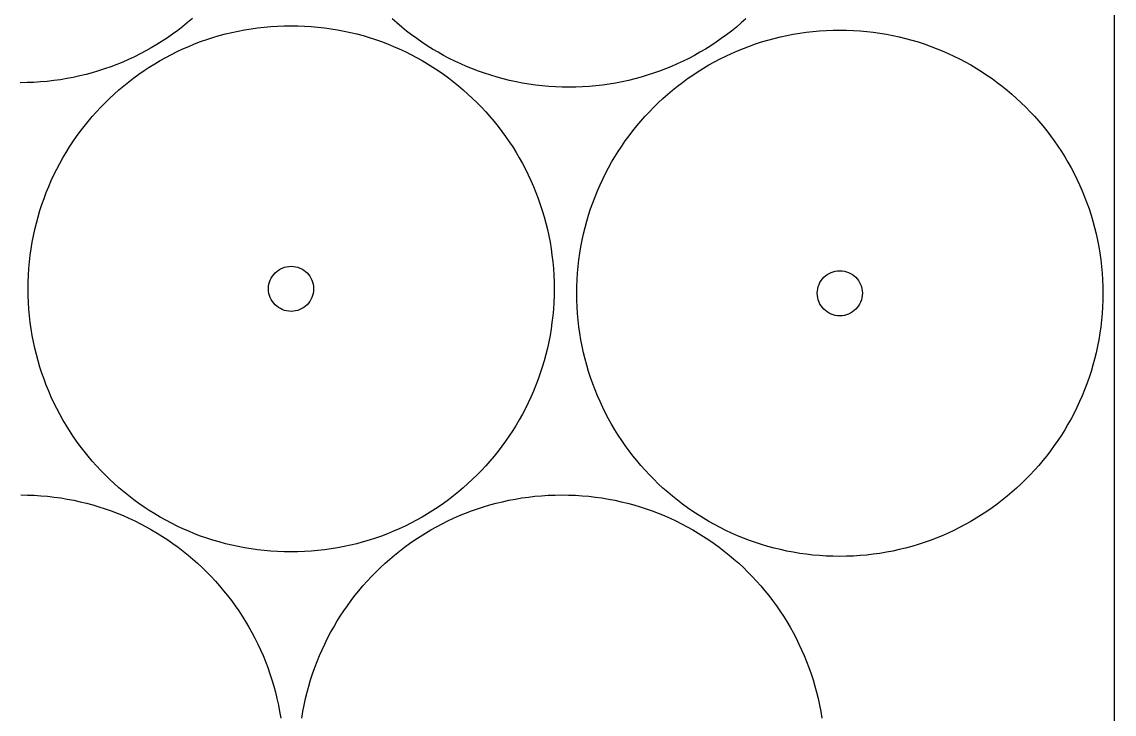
# Model space of a CAD drawing. Extents: x 378 to 958, y 20 to 900.
# Drawn here: x 812.7 to 958, y 566.3 to 658.4 of the extents above; entities that cross this region are included whole.
import ezdxf

# ---------------------------------------------------------------- set-up
doc = ezdxf.new("R2010")
doc.units = 0
doc.layers.get('0').update_dxf_attribs({"linetype": 'CONTINUOUS'})

msp = doc.modelspace()

# ---------------------------------------------------------------- linework, layer by layer
at = {"color": 0}
msp.add_line((958.0131, 900.108069), (958.0131, 20.108069), dxfattribs=at)
at = {"color": 4}
for p, q in [((835.364632, 658.80791), (834.722991, 658.265375)), ((862.570153, 658.218933), (861.941845, 658.776451)), ((909.008688, 658.776451), (908.38038, 658.218933)), ((833.400806, 657.226352), (832.720813, 656.730414)), ((834.06829, 657.738097), (833.400806, 657.226352)), ((834.722991, 658.265375), (834.06829, 657.738097)), ((840.586548, 656.962858), (841.437141, 657.148022)), ((841.437141, 657.148022), (842.295295, 657.31243)), ((842.295295, 657.31243), (843.160737, 657.455809)), ((843.160737, 657.455809), (844.03319, 657.577884)), ((844.03319, 657.577884), (844.91238, 657.67838)), ((844.91238, 657.67838), (845.798033, 657.757022)), ((845.798033, 657.757022), (846.689873, 657.813535)), ((846.689873, 657.813535), (847.587625, 657.847644)), ((847.587625, 657.847644), (848.491015, 657.859075)), ((848.491015, 657.859075), (849.394405, 657.847644)), ((849.394405, 657.847644), (850.292157, 657.813535)), ((850.292157, 657.813535), (851.183997, 657.757022)), ((851.183997, 657.757022), (852.06965, 657.67838)), ((852.06965, 657.67838), (852.94884, 657.577884)), ((852.94884, 657.577884), (853.821293, 657.455809)), ((853.821293, 657.455809), (854.686734, 657.31243)), ((854.686734, 657.31243), (855.544889, 657.148022)), ((855.544889, 657.148022), (856.395482, 656.962858)), ((863.211795, 657.676398), (862.570153, 658.218933)), ((863.866495, 657.149121), (863.211795, 657.676398)), ((864.533979, 656.637376), (863.866495, 657.149121)), ((907.084038, 657.149121), (906.416554, 656.637376)), ((907.738739, 657.676398), (907.084038, 657.149121)), ((908.38038, 658.218933), (907.738739, 657.676398)), ((916.176485, 656.866833), (917.048938, 656.988908)), ((917.048938, 656.988908), (917.928128, 657.089404)), ((917.928128, 657.089404), (918.813781, 657.168046)), ((918.813781, 657.168046), (919.705621, 657.224559)), ((919.705621, 657.224559), (920.603373, 657.258668)), ((920.603373, 657.258668), (921.506763, 657.270099)), ((921.506763, 657.270099), (922.410153, 657.258668)), ((922.410153, 657.258668), (923.307905, 657.224559)), ((923.307905, 657.224559), (924.199745, 657.168046)), ((924.199745, 657.168046), (925.085398, 657.089404)), ((925.085398, 657.089404), (925.964588, 656.988908)), ((925.964588, 656.988908), (926.837041, 656.866833)), ((831.3244, 655.787059), (830.608529, 655.340192)), ((832.028586, 656.250558), (831.3244, 655.787059)), ((832.720813, 656.730414), (832.028586, 656.250558)), ((835.657176, 655.431426), (836.456627, 655.735344)), ((836.456627, 655.735344), (837.265289, 656.020157)), ((837.265289, 656.020157), (838.082887, 656.28559)), ((838.082887, 656.28559), (838.909146, 656.531368)), ((838.909146, 656.531368), (839.743791, 656.757216)), ((839.743791, 656.757216), (840.586548, 656.962858)), ((856.395482, 656.962858), (857.238238, 656.757216)), ((857.238238, 656.757216), (858.072883, 656.531368)), ((858.072883, 656.531368), (858.899142, 656.28559)), ((858.899142, 656.28559), (859.71674, 656.020157)), ((859.71674, 656.020157), (860.525402, 655.735344)), ((860.525402, 655.735344), (861.324854, 655.431426)), ((865.213972, 656.141438), (864.533979, 656.637376)), ((865.906199, 655.661582), (865.213972, 656.141438)), ((866.610386, 655.198083), (865.906199, 655.661582)), ((905.044334, 655.661582), (904.340148, 655.198083)), ((905.736561, 656.141438), (905.044334, 655.661582)), ((906.416554, 656.637376), (905.736561, 656.141438)), ((910.281037, 655.431181), (911.098635, 655.696614)), ((911.098635, 655.696614), (911.924894, 655.942392)), ((911.924894, 655.942392), (912.759539, 656.168239)), ((912.759539, 656.168239), (913.602296, 656.373882)), ((913.602296, 656.373882), (914.452889, 656.559045)), ((914.452889, 656.559045), (915.311043, 656.723454)), ((915.311043, 656.723454), (916.176485, 656.866833)), ((926.837041, 656.866833), (927.702482, 656.723454)), ((927.702482, 656.723454), (928.560637, 656.559045)), ((928.560637, 656.559045), (929.41123, 656.373882)), ((929.41123, 656.373882), (930.253986, 656.168239)), ((930.253986, 656.168239), (931.088631, 655.942392)), ((931.088631, 655.942392), (931.91489, 655.696614)), ((931.91489, 655.696614), (932.732488, 655.431181)), ((828.393559, 654.102129), (827.633699, 653.724537)), ((829.142834, 654.497452), (828.393559, 654.102129)), ((829.881249, 654.910231), (829.142834, 654.497452)), ((830.608529, 655.340192), (829.881249, 654.910231)), ((832.556975, 654.030195), (833.316835, 654.407786)), ((833.316835, 654.407786), (834.087005, 654.767372)), ((834.087005, 654.767372), (834.86721, 655.108677)), ((834.86721, 655.108677), (835.657176, 655.431426)), ((861.324854, 655.431426), (862.11482, 655.108677)), ((862.11482, 655.108677), (862.895025, 654.767372)), ((862.895025, 654.767372), (863.665195, 654.407786)), ((863.665195, 654.407786), (864.425055, 654.030195)), ((867.326257, 654.751215), (866.610386, 655.198083)), ((868.053537, 654.321255), (867.326257, 654.751215)), ((868.791952, 653.908476), (868.053537, 654.321255)), ((902.896997, 654.321255), (902.158582, 653.908476)), ((903.624277, 654.751215), (902.896997, 654.321255)), ((904.340148, 655.198083), (903.624277, 654.751215)), ((906.332583, 653.81881), (907.102753, 654.178396)), ((907.102753, 654.178396), (907.882958, 654.5197)), ((907.882958, 654.5197), (908.672924, 654.84245)), ((908.672924, 654.84245), (909.472375, 655.146368)), ((909.472375, 655.146368), (910.281037, 655.431181)), ((932.732488, 655.431181), (933.54115, 655.146368)), ((933.54115, 655.146368), (934.340602, 654.84245)), ((934.340602, 654.84245), (935.130568, 654.5197)), ((935.130568, 654.5197), (935.910773, 654.178396)), ((935.910773, 654.178396), (936.680943, 653.81881)), ((825.293358, 652.700898), (824.493906, 652.396979)), ((826.083323, 653.023647), (825.293358, 652.700898)), ((826.863529, 653.364952), (826.083323, 653.023647)), ((827.633699, 653.724537), (826.863529, 653.364952)), ((829.626134, 652.345265), (830.342005, 652.792132)), ((830.342005, 652.792132), (831.069285, 653.222093)), ((831.069285, 653.222093), (831.8077, 653.634872)), ((831.8077, 653.634872), (832.556975, 654.030195)), ((864.425055, 654.030195), (865.17433, 653.634872)), ((865.17433, 653.634872), (865.912745, 653.222093)), ((865.912745, 653.222093), (866.640025, 652.792132)), ((866.640025, 652.792132), (867.355896, 652.345265)), ((869.541227, 653.513153), (868.791952, 653.908476)), ((870.301087, 653.135561), (869.541227, 653.513153)), ((871.071257, 652.775975), (870.301087, 653.135561)), ((871.851462, 652.434671), (871.071257, 652.775975)), ((899.879277, 652.775975), (899.099072, 652.434671)), ((900.649447, 653.135561), (899.879277, 652.775975)), ((901.409307, 653.513153), (900.649447, 653.135561)), ((902.158582, 653.908476), (901.409307, 653.513153)), ((903.357753, 652.203156), (904.085033, 652.633116)), ((904.085033, 652.633116), (904.823448, 653.045895)), ((904.823448, 653.045895), (905.572723, 653.441218)), ((905.572723, 653.441218), (906.332583, 653.81881)), ((936.680943, 653.81881), (937.440803, 653.441218)), ((937.440803, 653.441218), (938.190078, 653.045895)), ((938.190078, 653.045895), (938.928493, 652.633116)), ((938.928493, 652.633116), (939.655773, 652.203156)), ((820.363986, 651.169465), (819.513393, 650.984302)), ((821.206742, 651.375108), (820.363986, 651.169465)), ((822.041387, 651.600956), (821.206742, 651.375108)), ((822.867646, 651.846733), (822.041387, 651.600956)), ((823.685244, 652.112166), (822.867646, 651.846733)), ((824.493906, 652.396979), (823.685244, 652.112166)), ((827.549727, 650.905972), (828.22972, 651.40191)), ((828.22972, 651.40191), (828.921947, 651.881766)), ((828.921947, 651.881766), (829.626134, 652.345265)), ((867.355896, 652.345265), (868.060082, 651.881766)), ((868.060082, 651.881766), (868.752309, 651.40191)), ((868.752309, 651.40191), (869.432302, 650.905972)), ((872.641428, 652.111921), (871.851462, 652.434671)), ((873.440879, 651.808003), (872.641428, 652.111921)), ((874.249541, 651.52319), (873.440879, 651.808003)), ((875.067139, 651.257757), (874.249541, 651.52319)), ((875.893398, 651.011979), (875.067139, 651.257757)), ((895.883394, 651.257757), (895.057135, 651.011979)), ((896.700992, 651.52319), (895.883394, 651.257757)), ((897.509654, 651.808003), (896.700992, 651.52319)), ((898.309106, 652.111921), (897.509654, 651.808003)), ((899.099072, 652.434671), (898.309106, 652.111921)), ((901.245468, 650.812933), (901.937696, 651.292789)), ((901.937696, 651.292789), (902.641882, 651.756288)), ((902.641882, 651.756288), (903.357753, 652.203156)), ((939.655773, 652.203156), (940.371644, 651.756288)), ((940.371644, 651.756288), (941.07583, 651.292789)), ((941.07583, 651.292789), (941.768057, 650.812933)), ((813.362909, 650.284679), (812.459519, 650.273249)), ((814.260661, 650.318789), (813.362909, 650.284679)), ((815.152501, 650.375302), (814.260661, 650.318789)), ((816.038153, 650.453944), (815.152501, 650.375302)), ((816.917344, 650.55444), (816.038153, 650.453944)), ((817.789797, 650.676514), (816.917344, 650.55444)), ((818.655238, 650.819894), (817.789797, 650.676514)), ((819.513393, 650.984302), (818.655238, 650.819894)), ((825.585902, 649.324414), (826.227543, 649.866949)), ((826.227543, 649.866949), (826.882243, 650.394227)), ((826.882243, 650.394227), (827.549727, 650.905972)), ((869.432302, 650.905972), (870.099786, 650.394227)), ((870.099786, 650.394227), (870.754487, 649.866949)), ((870.754487, 649.866949), (871.396128, 649.324414)), ((876.728043, 650.786132), (875.893398, 651.011979)), ((877.5708, 650.580489), (876.728043, 650.786132)), ((878.421393, 650.395326), (877.5708, 650.580489)), ((879.279547, 650.230917), (878.421393, 650.395326)), ((880.144989, 650.087538), (879.279547, 650.230917)), ((881.017442, 649.965463), (880.144989, 650.087538)), ((881.896632, 649.864967), (881.017442, 649.965463)), ((882.782285, 649.786325), (881.896632, 649.864967)), ((883.674125, 649.729812), (882.782285, 649.786325)), ((884.571877, 649.695703), (883.674125, 649.729812)), ((887.276409, 649.729812), (886.378657, 649.695703)), ((888.168249, 649.786325), (887.276409, 649.729812)), ((889.053901, 649.864967), (888.168249, 649.786325)), ((889.933092, 649.965463), (889.053901, 649.864967)), ((890.805545, 650.087538), (889.933092, 649.965463)), ((891.670986, 650.230917), (890.805545, 650.087538)), ((892.529141, 650.395326), (891.670986, 650.230917)), ((893.379734, 650.580489), (892.529141, 650.395326)), ((894.22249, 650.786132), (893.379734, 650.580489)), ((895.057135, 651.011979), (894.22249, 650.786132)), ((899.243291, 649.277973), (899.897991, 649.80525)), ((899.897991, 649.80525), (900.565475, 650.316995)), ((900.565475, 650.316995), (901.245468, 650.812933)), ((941.768057, 650.812933), (942.44805, 650.316995)), ((942.44805, 650.316995), (943.115534, 649.80525)), ((943.115534, 649.80525), (943.770235, 649.277973)), ((824.342894, 648.194671), (824.957593, 648.766897)), ((824.957593, 648.766897), (825.585902, 649.324414)), ((871.396128, 649.324414), (872.024436, 648.766897)), ((872.024436, 648.766897), (872.639136, 648.194671)), ((885.475267, 649.684272), (884.571877, 649.695703)), ((886.378657, 649.695703), (885.475267, 649.684272)), ((897.973341, 648.17792), (898.60165, 648.735438)), ((898.60165, 648.735438), (899.243291, 649.277973)), ((943.770235, 649.277973), (944.411876, 648.735438)), ((944.411876, 648.735438), (945.040184, 648.17792)), ((822.583194, 646.392497), (823.155419, 647.007196)), ((823.155419, 647.007196), (823.742077, 647.608013)), ((823.742077, 647.608013), (824.342894, 648.194671)), ((872.639136, 648.194671), (873.239952, 647.608013)), ((873.239952, 647.608013), (873.826611, 647.007196)), ((873.826611, 647.007196), (874.398836, 646.392497)), ((896.171167, 646.41822), (896.757825, 647.019036)), ((896.757825, 647.019036), (897.358642, 647.605695)), ((897.358642, 647.605695), (897.973341, 648.17792)), ((945.040184, 648.17792), (945.654884, 647.605695)), ((945.654884, 647.605695), (946.2557, 647.019036)), ((946.2557, 647.019036), (946.842359, 646.41822)), ((821.483141, 645.122547), (822.025676, 645.764189)), ((822.025676, 645.764189), (822.583194, 646.392497)), ((874.398836, 646.392497), (874.956354, 645.764189)), ((874.956354, 645.764189), (875.498889, 645.122547)), ((895.041424, 645.175212), (895.598942, 645.80352)), ((895.598942, 645.80352), (896.171167, 646.41822)), ((946.842359, 646.41822), (947.414584, 645.80352)), ((947.414584, 645.80352), (947.972102, 645.175212)), ((820.444118, 643.800363), (820.955863, 644.467847)), ((820.955863, 644.467847), (821.483141, 645.122547)), ((875.498889, 645.122547), (876.026166, 644.467847)), ((876.026166, 644.467847), (876.537911, 643.800363)), ((893.971611, 643.87887), (894.498889, 644.533571)), ((894.498889, 644.533571), (895.041424, 645.175212)), ((947.972102, 645.175212), (948.514637, 644.533571)), ((948.514637, 644.533571), (949.041914, 643.87887)), ((819.468324, 642.428143), (819.94818, 643.12037)), ((819.94818, 643.12037), (820.444118, 643.800363)), ((876.537911, 643.800363), (877.033849, 643.12037)), ((877.033849, 643.12037), (877.513705, 642.428143)), ((892.484072, 641.839166), (892.963928, 642.531393)), ((892.963928, 642.531393), (893.459866, 643.211386)), ((893.459866, 643.211386), (893.971611, 643.87887)), ((949.041914, 643.87887), (949.553659, 643.211386)), ((949.553659, 643.211386), (950.049597, 642.531393)), ((950.049597, 642.531393), (950.529453, 641.839166)), ((818.127998, 640.280805), (818.557958, 641.008085)), ((818.557958, 641.008085), (819.004825, 641.723956)), ((819.004825, 641.723956), (819.468324, 642.428143)), ((877.513705, 642.428143), (877.977204, 641.723956)), ((877.977204, 641.723956), (878.424072, 641.008085)), ((878.424072, 641.008085), (878.854032, 640.280805)), ((891.573706, 640.419109), (892.020573, 641.13498)), ((892.020573, 641.13498), (892.484072, 641.839166)), ((950.529453, 641.839166), (950.992952, 641.13498)), ((950.992952, 641.13498), (951.43982, 640.419109)), ((817.319895, 638.793115), (817.715218, 639.54239)), ((817.715218, 639.54239), (818.127998, 640.280805)), ((878.854032, 640.280805), (879.266811, 639.54239)), ((879.266811, 639.54239), (879.662134, 638.793115)), ((890.730966, 638.953414), (891.143746, 639.691829)), ((891.143746, 639.691829), (891.573706, 640.419109)), ((951.43982, 640.419109), (951.86978, 639.691829)), ((951.86978, 639.691829), (952.282559, 638.953414)), ((816.942304, 638.033255), (817.319895, 638.793115)), ((879.662134, 638.793115), (880.039726, 638.033255)), ((889.958052, 637.444279), (890.335644, 638.204139)), ((890.335644, 638.204139), (890.730966, 638.953414)), ((952.282559, 638.953414), (952.677882, 638.204139)), ((952.677882, 638.204139), (953.055474, 637.444279)), ((816.241413, 636.48288), (816.582718, 637.263085)), ((816.582718, 637.263085), (816.942304, 638.033255)), ((880.039726, 638.033255), (880.399312, 637.263085)), ((880.399312, 637.263085), (880.740616, 636.48288)), ((889.257161, 635.893904), (889.598466, 636.674109)), ((889.598466, 636.674109), (889.958052, 637.444279)), ((953.055474, 637.444279), (953.41506, 636.674109)), ((953.41506, 636.674109), (953.756364, 635.893904)), ((815.614746, 634.893463), (815.918664, 635.692914)), ((815.918664, 635.692914), (816.241413, 636.48288)), ((880.740616, 636.48288), (881.063366, 635.692914)), ((881.063366, 635.692914), (881.367284, 634.893463)), ((888.934412, 635.103938), (889.257161, 635.893904)), ((953.756364, 635.893904), (954.079114, 635.103938)), ((815.0645, 633.267203), (815.329933, 634.084801)), ((815.329933, 634.084801), (815.614746, 634.893463)), ((881.367284, 634.893463), (881.652097, 634.084801)), ((881.652097, 634.084801), (881.91753, 633.267203)), ((888.345681, 633.495824), (888.630494, 634.304486)), ((888.630494, 634.304486), (888.934412, 635.103938)), ((954.079114, 635.103938), (954.383032, 634.304486)), ((954.383032, 634.304486), (954.667845, 633.495824)), ((814.592875, 631.606299), (814.818722, 632.440944)), ((814.818722, 632.440944), (815.0645, 633.267203)), ((881.91753, 633.267203), (882.163308, 632.440944)), ((882.163308, 632.440944), (882.389155, 631.606299)), ((887.83447, 631.851967), (888.080248, 632.678226)), ((888.080248, 632.678226), (888.345681, 633.495824)), ((954.667845, 633.495824), (954.933278, 632.678226)), ((954.933278, 632.678226), (955.179056, 631.851967)), ((814.387232, 630.763542), (814.592875, 631.606299)), ((882.389155, 631.606299), (882.594798, 630.763542)), ((887.40298, 630.174566), (887.608623, 631.017322)), ((887.608623, 631.017322), (887.83447, 631.851967)), ((955.179056, 631.851967), (955.404903, 631.017322)), ((955.404903, 631.017322), (955.610546, 630.174566)), ((814.03766, 629.054795), (814.202069, 629.912949)), ((814.202069, 629.912949), (814.387232, 630.763542)), ((882.594798, 630.763542), (882.779961, 629.912949)), ((882.779961, 629.912949), (882.94437, 629.054795)), ((887.217817, 629.323973), (887.40298, 630.174566)), ((955.610546, 630.174566), (955.795709, 629.323973)), ((813.772206, 627.3169), (813.894281, 628.189353)), ((813.894281, 628.189353), (814.03766, 629.054795)), ((882.94437, 629.054795), (883.087749, 628.189353)), ((883.087749, 628.189353), (883.209824, 627.3169)), ((886.910029, 627.600377), (887.053408, 628.465818)), ((887.053408, 628.465818), (887.217817, 629.323973)), ((955.795709, 629.323973), (955.960118, 628.465818)), ((955.960118, 628.465818), (956.103497, 627.600377)), ((813.67171, 626.43771), (813.772206, 627.3169)), ((883.209824, 627.3169), (883.31032, 626.43771)), ((886.687458, 625.848734), (886.787954, 626.727924)), ((886.787954, 626.727924), (886.910029, 627.600377)), ((956.103497, 627.600377), (956.225572, 626.727924)), ((956.225572, 626.727924), (956.326068, 625.848734)), ((813.536555, 624.660218), (813.593068, 625.552057)), ((813.593068, 625.552057), (813.67171, 626.43771)), ((883.31032, 626.43771), (883.388962, 625.552057)), ((883.388962, 625.552057), (883.445475, 624.660218)), ((886.608816, 624.963081), (886.687458, 625.848734)), ((956.326068, 625.848734), (956.40471, 624.963081)), ((813.491015, 622.859075), (813.502446, 623.762465)), ((813.502446, 623.762465), (813.536555, 624.660218)), ((883.445475, 624.660218), (883.479584, 623.762465)), ((883.479584, 623.762465), (883.491015, 622.859075)), ((886.518194, 623.173489), (886.552303, 624.071241)), ((886.552303, 624.071241), (886.608816, 624.963081)), ((956.40471, 624.963081), (956.461223, 624.071241)), ((956.461223, 624.071241), (956.495332, 623.173489)), ((813.502446, 621.955685), (813.491015, 622.859075)), ((883.491015, 622.859075), (883.479584, 621.955685)), ((886.506763, 622.270099), (886.518194, 623.173489)), ((886.518194, 621.366709), (886.506763, 622.270099)), ((956.495332, 623.173489), (956.506763, 622.270099)), ((956.506763, 622.270099), (956.495332, 621.366709)), ((813.536555, 621.057933), (813.502446, 621.955685)), ((813.593068, 620.166093), (813.536555, 621.057933)), ((883.445475, 621.057933), (883.388962, 620.166093)), ((883.479584, 621.955685), (883.445475, 621.057933)), ((886.552303, 620.468957), (886.518194, 621.366709)), ((956.495332, 621.366709), (956.461223, 620.468957)), ((813.67171, 619.280441), (813.593068, 620.166093)), ((813.772206, 618.40125), (813.67171, 619.280441)), ((883.31032, 619.280441), (883.209824, 618.40125)), ((883.388962, 620.166093), (883.31032, 619.280441)), ((886.608816, 619.577117), (886.552303, 620.468957)), ((886.687458, 618.691464), (886.608816, 619.577117)), ((956.40471, 619.577117), (956.326068, 618.691464)), ((956.461223, 620.468957), (956.40471, 619.577117)), ((813.894281, 617.528797), (813.772206, 618.40125)), ((883.209824, 618.40125), (883.087749, 617.528797)), ((886.787954, 617.812274), (886.687458, 618.691464)), ((886.910029, 616.939821), (886.787954, 617.812274)), ((956.225572, 617.812274), (956.103497, 616.939821)), ((956.326068, 618.691464), (956.225572, 617.812274)), ((814.03766, 616.663356), (813.894281, 617.528797)), ((814.202069, 615.805201), (814.03766, 616.663356)), ((882.94437, 616.663356), (882.779961, 615.805201)), ((883.087749, 617.528797), (882.94437, 616.663356)), ((887.053408, 616.074379), (886.910029, 616.939821)), ((956.103497, 616.939821), (955.960118, 616.074379)), ((814.387232, 614.954608), (814.202069, 615.805201)), ((814.592875, 614.111852), (814.387232, 614.954608)), ((882.594798, 614.954608), (882.389155, 614.111852)), ((882.779961, 615.805201), (882.594798, 614.954608)), ((887.217817, 615.216225), (887.053408, 616.074379)), ((887.40298, 614.365632), (887.217817, 615.216225)), ((955.795709, 615.216225), (955.610546, 614.365632)), ((955.960118, 616.074379), (955.795709, 615.216225)), ((814.818722, 613.277207), (814.592875, 614.111852)), ((882.389155, 614.111852), (882.163308, 613.277207)), ((887.608623, 613.522875), (887.40298, 614.365632)), ((887.83447, 612.68823), (887.608623, 613.522875)), ((955.404903, 613.522875), (955.179056, 612.68823)), ((955.610546, 614.365632), (955.404903, 613.522875)), ((815.0645, 612.450948), (814.818722, 613.277207)), ((815.329933, 611.63335), (815.0645, 612.450948)), ((881.91753, 612.450948), (881.652097, 611.63335)), ((882.163308, 613.277207), (881.91753, 612.450948)), ((888.080248, 611.861971), (887.83447, 612.68823)), ((955.179056, 612.68823), (954.933278, 611.861971)), ((815.614746, 610.824688), (815.329933, 611.63335)), ((815.918664, 610.025236), (815.614746, 610.824688)), ((881.367284, 610.824688), (881.063366, 610.025236)), ((881.652097, 611.63335), (881.367284, 610.824688)), ((888.345681, 611.044373), (888.080248, 611.861971)), ((888.630494, 610.235711), (888.345681, 611.044373)), ((954.667845, 611.044373), (954.383032, 610.235711)), ((954.933278, 611.861971), (954.667845, 611.044373)), ((816.241413, 609.235271), (815.918664, 610.025236)), ((816.582718, 608.455065), (816.241413, 609.235271)), ((880.740616, 609.235271), (880.399312, 608.455065)), ((881.063366, 610.025236), (880.740616, 609.235271)), ((888.934412, 609.43626), (888.630494, 610.235711)), ((889.257161, 608.646294), (888.934412, 609.43626)), ((954.079114, 609.43626), (953.756364, 608.646294)), ((954.383032, 610.235711), (954.079114, 609.43626)), ((816.942304, 607.684895), (816.582718, 608.455065)), ((817.319895, 606.925035), (816.942304, 607.684895)), ((880.039726, 607.684895), (879.662134, 606.925035)), ((880.399312, 608.455065), (880.039726, 607.684895)), ((889.598466, 607.866089), (889.257161, 608.646294)), ((889.958052, 607.095919), (889.598466, 607.866089)), ((953.41506, 607.866089), (953.055474, 607.095919)), ((953.756364, 608.646294), (953.41506, 607.866089)), ((817.715218, 606.17576), (817.319895, 606.925035)), ((818.127998, 605.437345), (817.715218, 606.17576)), ((879.266811, 606.17576), (878.854032, 605.437345)), ((879.662134, 606.925035), (879.266811, 606.17576)), ((890.335644, 606.336059), (889.958052, 607.095919)), ((890.730966, 605.586784), (890.335644, 606.336059)), ((952.677882, 606.336059), (952.282559, 605.586784)), ((953.055474, 607.095919), (952.677882, 606.336059)), ((818.557958, 604.710065), (818.127998, 605.437345)), ((819.004825, 603.994194), (818.557958, 604.710065)), ((878.424072, 604.710065), (877.977204, 603.994194)), ((878.854032, 605.437345), (878.424072, 604.710065)), ((891.143746, 604.848369), (890.730966, 605.586784)), ((891.573706, 604.121089), (891.143746, 604.848369)), ((951.86978, 604.848369), (951.43982, 604.121089)), ((952.282559, 605.586784), (951.86978, 604.848369)), ((819.468324, 603.290008), (819.004825, 603.994194)), ((819.94818, 602.597781), (819.468324, 603.290008)), ((877.513705, 603.290008), (877.033849, 602.597781)), ((877.977204, 603.994194), (877.513705, 603.290008)), ((892.020573, 603.405218), (891.573706, 604.121089)), ((892.484072, 602.701032), (892.020573, 603.405218)), ((950.992952, 603.405218), (950.529453, 602.701032)), ((951.43982, 604.121089), (950.992952, 603.405218)), ((820.444118, 601.917788), (819.94818, 602.597781)), ((820.955863, 601.250304), (820.444118, 601.917788)), ((876.537911, 601.917788), (876.026166, 601.250304)), ((877.033849, 602.597781), (876.537911, 601.917788)), ((892.963928, 602.008804), (892.484072, 602.701032)), ((893.459866, 601.328811), (892.963928, 602.008804)), ((950.049597, 602.008804), (949.553659, 601.328811)), ((950.529453, 602.701032), (950.049597, 602.008804)), ((821.483141, 600.595603), (820.955863, 601.250304)), ((822.025676, 599.953962), (821.483141, 600.595603)), ((875.498889, 600.595603), (874.956354, 599.953962)), ((876.026166, 601.250304), (875.498889, 600.595603)), ((893.971611, 600.661327), (893.459866, 601.328811)), ((894.498889, 600.006627), (893.971611, 600.661327)), ((949.041914, 600.661327), (948.514637, 600.006627)), ((949.553659, 601.328811), (949.041914, 600.661327)), ((822.583194, 599.325654), (822.025676, 599.953962)), ((823.155419, 598.710954), (822.583194, 599.325654)), ((874.398836, 599.325654), (873.826611, 598.710954)), ((874.956354, 599.953962), (874.398836, 599.325654)), ((895.041424, 599.364986), (894.498889, 600.006627)), ((895.598942, 598.736677), (895.041424, 599.364986)), ((947.972102, 599.364986), (947.414584, 598.736677)), ((948.514637, 600.006627), (947.972102, 599.364986)), ((823.742077, 598.110138), (823.155419, 598.710954)), ((824.342894, 597.523479), (823.742077, 598.110138)), ((824.957593, 596.951254), (824.342894, 597.523479)), ((872.639136, 597.523479), (872.024436, 596.951254)), ((873.239952, 598.110138), (872.639136, 597.523479)), ((873.826611, 598.710954), (873.239952, 598.110138)), ((896.171167, 598.121978), (895.598942, 598.736677)), ((896.757825, 597.521161), (896.171167, 598.121978)), ((897.358642, 596.934503), (896.757825, 597.521161)), ((946.2557, 597.521161), (945.654884, 596.934503)), ((946.842359, 598.121978), (946.2557, 597.521161)), ((947.414584, 598.736677), (946.842359, 598.121978)), ((825.585902, 596.393736), (824.957593, 596.951254)), ((826.227543, 595.851201), (825.585902, 596.393736)), ((871.396128, 596.393736), (870.754487, 595.851201)), ((872.024436, 596.951254), (871.396128, 596.393736)), ((897.973341, 596.362278), (897.358642, 596.934503)), ((898.60165, 595.80476), (897.973341, 596.362278)), ((945.040184, 596.362278), (944.411876, 595.80476)), ((945.654884, 596.934503), (945.040184, 596.362278)), ((812.511487, 595.444902), (813.414877, 595.433471)), ((813.414877, 595.433471), (814.31263, 595.399362)), ((814.31263, 595.399362), (815.204469, 595.342849)), ((815.204469, 595.342849), (816.090122, 595.264207)), ((816.090122, 595.264207), (816.969312, 595.163711)), ((816.969312, 595.163711), (817.841765, 595.041636)), ((817.841765, 595.041636), (818.707207, 594.898257)), ((818.707207, 594.898257), (819.565361, 594.733848)), ((819.565361, 594.733848), (820.415954, 594.548685)), ((820.415954, 594.548685), (821.258711, 594.343042)), ((826.882243, 595.323924), (826.227543, 595.851201)), ((827.549727, 594.812179), (826.882243, 595.323924)), ((828.22972, 594.316241), (827.549727, 594.812179)), ((869.432302, 594.812179), (868.752309, 594.316241)), ((870.099786, 595.323924), (869.432302, 594.812179)), ((870.754487, 595.851201), (870.099786, 595.323924)), ((875.775287, 594.343042), (876.618044, 594.548685)), ((876.618044, 594.548685), (877.468637, 594.733848)), ((877.468637, 594.733848), (878.326791, 594.898257)), ((878.326791, 594.898257), (879.192233, 595.041636)), ((879.192233, 595.041636), (880.064686, 595.163711)), ((880.064686, 595.163711), (880.943876, 595.264207)), ((880.943876, 595.264207), (881.829529, 595.342849)), ((881.829529, 595.342849), (882.721369, 595.399362)), ((882.721369, 595.399362), (883.619121, 595.433471)), ((883.619121, 595.433471), (884.522511, 595.444902)), ((884.522511, 595.444902), (885.425901, 595.433471)), ((885.425901, 595.433471), (886.323653, 595.399362)), ((886.323653, 595.399362), (887.215493, 595.342849)), ((887.215493, 595.342849), (888.101146, 595.264207)), ((888.101146, 595.264207), (888.980336, 595.163711)), ((888.980336, 595.163711), (889.852789, 595.041636)), ((889.852789, 595.041636), (890.71823, 594.898257)), ((890.71823, 594.898257), (891.576385, 594.733848)), ((891.576385, 594.733848), (892.426978, 594.548685)), ((892.426978, 594.548685), (893.269734, 594.343042)), ((899.243291, 595.262225), (898.60165, 595.80476)), ((899.897991, 594.734947), (899.243291, 595.262225)), ((900.565475, 594.223202), (899.897991, 594.734947)), ((943.115534, 594.734947), (942.44805, 594.223202)), ((943.770235, 595.262225), (943.115534, 594.734947)), ((944.411876, 595.80476), (943.770235, 595.262225)), ((821.258711, 594.343042), (822.093356, 594.117195)), ((822.093356, 594.117195), (822.919615, 593.871417)), ((822.919615, 593.871417), (823.737213, 593.605984)), ((823.737213, 593.605984), (824.545875, 593.321171)), ((824.545875, 593.321171), (825.345326, 593.017253)), ((828.921947, 593.836385), (828.22972, 594.316241)), ((829.626134, 593.372886), (828.921947, 593.836385)), ((830.342005, 592.926019), (829.626134, 593.372886)), ((867.355896, 593.372886), (866.640025, 592.926019)), ((868.060082, 593.836385), (867.355896, 593.372886)), ((868.752309, 594.316241), (868.060082, 593.836385)), ((871.688672, 593.017253), (872.488123, 593.321171)), ((872.488123, 593.321171), (873.296785, 593.605984)), ((873.296785, 593.605984), (874.114383, 593.871417)), ((874.114383, 593.871417), (874.940642, 594.117195)), ((874.940642, 594.117195), (875.775287, 594.343042)), ((893.269734, 594.343042), (894.10438, 594.117195)), ((894.10438, 594.117195), (894.930638, 593.871417)), ((894.930638, 593.871417), (895.748236, 593.605984)), ((895.748236, 593.605984), (896.556899, 593.321171)), ((896.556899, 593.321171), (897.35635, 593.017253)), ((901.245468, 593.727264), (900.565475, 594.223202)), ((901.937696, 593.247408), (901.245468, 593.727264)), ((902.641882, 592.783909), (901.937696, 593.247408)), ((941.07583, 593.247408), (940.371644, 592.783909)), ((941.768057, 593.727264), (941.07583, 593.247408)), ((942.44805, 594.223202), (941.768057, 593.727264)), ((825.345326, 593.017253), (826.135292, 592.694504)), ((826.135292, 592.694504), (826.915497, 592.353199)), ((826.915497, 592.353199), (827.685667, 591.993613)), ((827.685667, 591.993613), (828.445527, 591.616021)), ((828.445527, 591.616021), (829.194802, 591.220699)), ((831.069285, 592.496058), (830.342005, 592.926019)), ((831.8077, 592.083279), (831.069285, 592.496058)), ((832.556975, 591.687956), (831.8077, 592.083279)), ((833.316835, 591.310364), (832.556975, 591.687956)), ((864.425055, 591.687956), (863.665195, 591.310364)), ((865.17433, 592.083279), (864.425055, 591.687956)), ((865.912745, 592.496058), (865.17433, 592.083279)), ((866.640025, 592.926019), (865.912745, 592.496058)), ((867.839196, 591.220699), (868.588471, 591.616021)), ((868.588471, 591.616021), (869.348331, 591.993613)), ((869.348331, 591.993613), (870.118501, 592.353199)), ((870.118501, 592.353199), (870.898706, 592.694504)), ((870.898706, 592.694504), (871.688672, 593.017253)), ((897.35635, 593.017253), (898.146316, 592.694504)), ((898.146316, 592.694504), (898.926521, 592.353199)), ((898.926521, 592.353199), (899.696691, 591.993613)), ((899.696691, 591.993613), (900.456551, 591.616021)), ((900.456551, 591.616021), (901.205826, 591.220699)), ((903.357753, 592.337042), (902.641882, 592.783909)), ((904.085033, 591.907082), (903.357753, 592.337042)), ((904.823448, 591.494302), (904.085033, 591.907082)), ((938.928493, 591.907082), (938.190078, 591.494302)), ((939.655773, 592.337042), (938.928493, 591.907082)), ((940.371644, 592.783909), (939.655773, 592.337042)), ((829.194802, 591.220699), (829.933217, 590.807919)), ((829.933217, 590.807919), (830.660498, 590.377959)), ((830.660498, 590.377959), (831.376368, 589.931091)), ((834.087005, 590.950779), (833.316835, 591.310364)), ((834.86721, 590.609474), (834.087005, 590.950779)), ((835.657176, 590.286725), (834.86721, 590.609474)), ((836.456627, 589.982806), (835.657176, 590.286725)), ((861.324854, 590.286725), (860.525402, 589.982806)), ((862.11482, 590.609474), (861.324854, 590.286725)), ((862.895025, 590.950779), (862.11482, 590.609474)), ((863.665195, 591.310364), (862.895025, 590.950779)), ((865.65763, 589.931091), (866.373501, 590.377959)), ((866.373501, 590.377959), (867.100781, 590.807919)), ((867.100781, 590.807919), (867.839196, 591.220699)), ((901.205826, 591.220699), (901.944241, 590.807919)), ((901.944241, 590.807919), (902.671521, 590.377959)), ((902.671521, 590.377959), (903.387392, 589.931091)), ((905.572723, 591.09898), (904.823448, 591.494302)), ((906.332583, 590.721388), (905.572723, 591.09898)), ((907.102753, 590.361802), (906.332583, 590.721388)), ((907.882958, 590.020497), (907.102753, 590.361802)), ((935.910773, 590.361802), (935.130568, 590.020497)), ((936.680943, 590.721388), (935.910773, 590.361802)), ((937.440803, 591.09898), (936.680943, 590.721388)), ((938.190078, 591.494302), (937.440803, 591.09898)), ((831.376368, 589.931091), (832.080555, 589.467592)), ((832.080555, 589.467592), (832.772782, 588.987737)), ((832.772782, 588.987737), (833.452775, 588.491799)), ((837.265289, 589.697993), (836.456627, 589.982806)), ((838.082887, 589.43256), (837.265289, 589.697993)), ((838.909146, 589.186783), (838.082887, 589.43256)), ((839.743791, 588.960935), (838.909146, 589.186783)), ((840.586548, 588.755292), (839.743791, 588.960935)), ((841.437141, 588.570129), (840.586548, 588.755292)), ((856.395482, 588.755292), (855.544889, 588.570129)), ((857.238238, 588.960935), (856.395482, 588.755292)), ((858.072883, 589.186783), (857.238238, 588.960935)), ((858.899142, 589.43256), (858.072883, 589.186783)), ((859.71674, 589.697993), (858.899142, 589.43256)), ((860.525402, 589.982806), (859.71674, 589.697993)), ((863.581223, 588.491799), (864.261216, 588.987737)), ((864.261216, 588.987737), (864.953444, 589.467592)), ((864.953444, 589.467592), (865.65763, 589.931091)), ((903.387392, 589.931091), (904.091578, 589.467592)), ((904.091578, 589.467592), (904.783805, 588.987737)), ((904.783805, 588.987737), (905.463798, 588.491799)), ((908.672924, 589.697748), (907.882958, 590.020497)), ((909.472375, 589.39383), (908.672924, 589.697748)), ((910.281037, 589.109017), (909.472375, 589.39383)), ((911.098635, 588.843584), (910.281037, 589.109017)), ((911.924894, 588.597806), (911.098635, 588.843584)), ((931.91489, 588.843584), (931.088631, 588.597806)), ((932.732488, 589.109017), (931.91489, 588.843584)), ((933.54115, 589.39383), (932.732488, 589.109017)), ((934.340602, 589.697748), (933.54115, 589.39383)), ((935.130568, 590.020497), (934.340602, 589.697748)), ((833.452775, 588.491799), (834.120259, 587.980053)), ((834.120259, 587.980053), (834.774959, 587.452776)), ((834.774959, 587.452776), (835.416601, 586.910241)), ((842.295295, 588.40572), (841.437141, 588.570129)), ((843.160737, 588.262341), (842.295295, 588.40572)), ((844.03319, 588.140266), (843.160737, 588.262341)), ((844.91238, 588.03977), (844.03319, 588.140266)), ((845.798033, 587.961129), (844.91238, 588.03977)), ((846.689873, 587.904616), (845.798033, 587.961129)), ((847.587625, 587.870506), (846.689873, 587.904616)), ((848.491015, 587.859075), (847.587625, 587.870506)), ((849.394405, 587.870506), (848.491015, 587.859075)), ((850.292157, 587.904616), (849.394405, 587.870506)), ((851.183997, 587.961129), (850.292157, 587.904616)), ((852.06965, 588.03977), (851.183997, 587.961129)), ((852.94884, 588.140266), (852.06965, 588.03977)), ((853.821293, 588.262341), (852.94884, 588.140266)), ((854.686734, 588.40572), (853.821293, 588.262341)), ((855.544889, 588.570129), (854.686734, 588.40572)), ((861.617398, 586.910241), (862.259039, 587.452776)), ((862.259039, 587.452776), (862.913739, 587.980053)), ((862.913739, 587.980053), (863.581223, 588.491799)), ((905.463798, 588.491799), (906.131283, 587.980053)), ((906.131283, 587.980053), (906.785983, 587.452776)), ((906.785983, 587.452776), (907.427624, 586.910241)), ((912.759539, 588.371959), (911.924894, 588.597806)), ((913.602296, 588.166316), (912.759539, 588.371959)), ((914.452889, 587.981153), (913.602296, 588.166316)), ((915.311043, 587.816744), (914.452889, 587.981153)), ((916.176485, 587.673365), (915.311043, 587.816744)), ((917.048938, 587.55129), (916.176485, 587.673365)), ((917.928128, 587.450794), (917.048938, 587.55129)), ((918.813781, 587.372152), (917.928128, 587.450794)), ((919.705621, 587.315639), (918.813781, 587.372152)), ((920.603373, 587.28153), (919.705621, 587.315639)), ((921.506763, 587.270099), (920.603373, 587.28153)), ((922.410153, 587.28153), (921.506763, 587.270099)), ((923.307905, 587.315639), (922.410153, 587.28153)), ((924.199745, 587.372152), (923.307905, 587.315639)), ((925.085398, 587.450794), (924.199745, 587.372152)), ((925.964588, 587.55129), (925.085398, 587.450794)), ((926.837041, 587.673365), (925.964588, 587.55129)), ((927.702482, 587.816744), (926.837041, 587.673365)), ((928.560637, 587.981153), (927.702482, 587.816744)), ((929.41123, 588.166316), (928.560637, 587.981153)), ((930.253986, 588.371959), (929.41123, 588.166316)), ((931.088631, 588.597806), (930.253986, 588.371959)), ((835.416601, 586.910241), (836.044909, 586.352723)), ((836.044909, 586.352723), (836.659608, 585.780498)), ((836.659608, 585.780498), (837.260425, 585.19384)), ((859.773573, 585.19384), (860.37439, 585.780498)), ((860.37439, 585.780498), (860.98909, 586.352723)), ((860.98909, 586.352723), (861.617398, 586.910241)), ((907.427624, 586.910241), (908.055932, 586.352723)), ((908.055932, 586.352723), (908.670632, 585.780498)), ((908.670632, 585.780498), (909.271448, 585.19384)), ((837.260425, 585.19384), (837.847083, 584.593023)), ((837.847083, 584.593023), (838.419309, 583.978323)), ((858.61469, 583.978323), (859.186915, 584.593023)), ((859.186915, 584.593023), (859.773573, 585.19384)), ((909.271448, 585.19384), (909.858107, 584.593023)), ((909.858107, 584.593023), (910.430332, 583.978323)), ((838.419309, 583.978323), (838.976826, 583.350015)), ((838.976826, 583.350015), (839.519361, 582.708374)), ((857.514637, 582.708374), (858.057172, 583.350015)), ((858.057172, 583.350015), (858.61469, 583.978323)), ((910.430332, 583.978323), (910.98785, 583.350015)), ((910.98785, 583.350015), (911.530385, 582.708374)), ((839.519361, 582.708374), (840.046639, 582.053674)), ((840.046639, 582.053674), (840.558384, 581.38619)), ((856.475614, 581.38619), (856.98736, 582.053674)), ((856.98736, 582.053674), (857.514637, 582.708374)), ((911.530385, 582.708374), (912.057662, 582.053674)), ((912.057662, 582.053674), (912.569407, 581.38619)), ((840.558384, 581.38619), (841.054322, 580.706197)), ((841.054322, 580.706197), (841.534178, 580.013969)), ((841.534178, 580.013969), (841.997677, 579.309783)), ((855.036321, 579.309783), (855.499821, 580.013969)), ((855.499821, 580.013969), (855.979676, 580.706197)), ((855.979676, 580.706197), (856.475614, 581.38619)), ((912.569407, 581.38619), (913.065345, 580.706197)), ((913.065345, 580.706197), (913.545201, 580.013969)), ((913.545201, 580.013969), (914.0087, 579.309783)), ((841.997677, 579.309783), (842.444544, 578.593912)), ((842.444544, 578.593912), (842.874505, 577.866632)), ((854.159494, 577.866632), (854.589454, 578.593912)), ((854.589454, 578.593912), (855.036321, 579.309783)), ((914.0087, 579.309783), (914.455568, 578.593912)), ((914.455568, 578.593912), (914.885528, 577.866632)), ((842.874505, 577.866632), (843.287284, 577.128217)), ((843.287284, 577.128217), (843.682607, 576.378942)), ((853.351392, 576.378942), (853.746714, 577.128217)), ((853.746714, 577.128217), (854.159494, 577.866632)), ((914.885528, 577.866632), (915.298307, 577.128217)), ((915.298307, 577.128217), (915.69363, 576.378942)), ((843.682607, 576.378942), (844.060198, 575.619082)), ((844.060198, 575.619082), (844.419784, 574.848912)), ((852.614214, 574.848912), (852.9738, 575.619082)), ((852.9738, 575.619082), (853.351392, 576.378942)), ((915.69363, 576.378942), (916.071222, 575.619082)), ((916.071222, 575.619082), (916.430808, 574.848912)), ((844.419784, 574.848912), (844.761089, 574.068707)), ((852.272909, 574.068707), (852.614214, 574.848912)), ((916.430808, 574.848912), (916.772112, 574.068707)), ((844.761089, 574.068707), (845.083838, 573.278741)), ((845.083838, 573.278741), (845.387756, 572.47929)), ((851.646242, 572.47929), (851.95016, 573.278741)), ((851.95016, 573.278741), (852.272909, 574.068707)), ((916.772112, 574.068707), (917.094862, 573.278741)), ((917.094862, 573.278741), (917.39878, 572.47929)), ((845.387756, 572.47929), (845.67257, 571.670628)), ((845.67257, 571.670628), (845.938002, 570.85303)), ((851.095996, 570.85303), (851.361429, 571.670628)), ((851.361429, 571.670628), (851.646242, 572.47929)), ((917.39878, 572.47929), (917.683593, 571.670628)), ((917.683593, 571.670628), (917.949026, 570.85303)), ((845.938002, 570.85303), (846.18378, 570.026771)), ((846.18378, 570.026771), (846.409628, 569.192125)), ((850.624371, 569.192125), (850.850218, 570.026771)), ((850.850218, 570.026771), (851.095996, 570.85303)), ((917.949026, 570.85303), (918.194804, 570.026771)), ((918.194804, 570.026771), (918.420651, 569.192125)), ((846.409628, 569.192125), (846.61527, 568.349369)), ((846.61527, 568.349369), (846.800434, 567.498776)), ((850.233565, 567.498776), (850.418728, 568.349369)), ((850.418728, 568.349369), (850.624371, 569.192125)), ((918.420651, 569.192125), (918.626294, 568.349369)), ((918.626294, 568.349369), (918.811457, 567.498776)), ((846.800434, 567.498776), (846.964842, 566.640622)), ((850.069156, 566.640622), (850.233565, 567.498776)), ((918.811457, 567.498776), (918.975866, 566.640622)), ((846.964842, 566.640622), (847.108221, 565.77518)), ((849.925777, 565.77518), (850.069156, 566.640622)), ((918.975866, 566.640622), (919.119245, 565.77518))]:
    msp.add_line(p, q, dxfattribs=at)
at = {"color": 7}
for p, q in [((846.369677, 624.980413), (846.582717, 625.174036)), ((846.582717, 625.174036), (846.813666, 625.346734)), ((846.813666, 625.346734), (847.061016, 625.497001)), ((847.061016, 625.497001), (847.32326, 625.623327)), ((847.32326, 625.623327), (847.59889, 625.724205)), ((847.59889, 625.724205), (847.886397, 625.798128)), ((847.886397, 625.798128), (848.184275, 625.843587)), ((848.184275, 625.843587), (848.491015, 625.859075)), ((848.491015, 625.859075), (848.797755, 625.843587)), ((848.797755, 625.843587), (849.095633, 625.798128)), ((849.095633, 625.798128), (849.38314, 625.724205)), ((849.38314, 625.724205), (849.65877, 625.623327)), ((849.65877, 625.623327), (849.921013, 625.497001)), ((849.921013, 625.497001), (850.168363, 625.346734)), ((850.168363, 625.346734), (850.399312, 625.174036)), ((850.399312, 625.174036), (850.612352, 624.980413)), ((920.076764, 624.908024), (920.339008, 625.03435)), ((920.339008, 625.03435), (920.614638, 625.135229)), ((920.614638, 625.135229), (920.902145, 625.209151)), ((920.902145, 625.209151), (921.200023, 625.254611)), ((921.200023, 625.254611), (921.506763, 625.270099)), ((921.506763, 625.270099), (921.813503, 625.254611)), ((921.813503, 625.254611), (922.111381, 625.209151)), ((922.111381, 625.209151), (922.398888, 625.135229)), ((922.398888, 625.135229), (922.674518, 625.03435)), ((922.674518, 625.03435), (922.936761, 624.908024)), ((845.551962, 623.463693), (845.625885, 623.7512)), ((845.625885, 623.7512), (845.726763, 624.02683)), ((845.726763, 624.02683), (845.853089, 624.289074)), ((845.853089, 624.289074), (846.003356, 624.536424)), ((846.003356, 624.536424), (846.176054, 624.767373)), ((846.176054, 624.767373), (846.369677, 624.980413)), ((850.612352, 624.980413), (850.805975, 624.767373)), ((850.805975, 624.767373), (850.978674, 624.536424)), ((850.978674, 624.536424), (851.12894, 624.289074)), ((851.12894, 624.289074), (851.255266, 624.02683)), ((851.255266, 624.02683), (851.356145, 623.7512)), ((851.356145, 623.7512), (851.430067, 623.463693)), ((918.742511, 623.437854), (918.868837, 623.700097)), ((918.868837, 623.700097), (919.019104, 623.947448)), ((919.019104, 623.947448), (919.191802, 624.178396)), ((919.191802, 624.178396), (919.385425, 624.391436)), ((919.385425, 624.391436), (919.598465, 624.58506)), ((919.598465, 624.58506), (919.829414, 624.757758)), ((919.829414, 624.757758), (920.076764, 624.908024)), ((922.936761, 624.908024), (923.184112, 624.757758)), ((923.184112, 624.757758), (923.41506, 624.58506)), ((923.41506, 624.58506), (923.6281, 624.391436)), ((923.6281, 624.391436), (923.821724, 624.178396)), ((923.821724, 624.178396), (923.994422, 623.947448)), ((923.994422, 623.947448), (924.144688, 623.700097)), ((924.144688, 623.700097), (924.271014, 623.437854)), ((845.491015, 622.859075), (845.506503, 623.165815)), ((845.506503, 622.552335), (845.491015, 622.859075)), ((845.506503, 623.165815), (845.551962, 623.463693)), ((845.551962, 622.254458), (845.506503, 622.552335)), ((845.625885, 621.96695), (845.551962, 622.254458)), ((851.430067, 622.254458), (851.356145, 621.96695)), ((851.430067, 623.463693), (851.475527, 623.165815)), ((851.475527, 622.552335), (851.430067, 622.254458)), ((851.475527, 623.165815), (851.491015, 622.859075)), ((851.491015, 622.859075), (851.475527, 622.552335)), ((918.506763, 622.270099), (918.522251, 622.576839)), ((918.522251, 621.963359), (918.506763, 622.270099)), ((918.522251, 622.576839), (918.56771, 622.874717)), ((918.56771, 622.874717), (918.641633, 623.162224)), ((918.641633, 623.162224), (918.742511, 623.437854)), ((924.271014, 623.437854), (924.371893, 623.162224)), ((924.371893, 623.162224), (924.445815, 622.874717)), ((924.445815, 622.874717), (924.491275, 622.576839)), ((924.491275, 622.576839), (924.506763, 622.270099)), ((924.506763, 622.270099), (924.491275, 621.963359)), ((845.726763, 621.691321), (845.625885, 621.96695)), ((845.853089, 621.429077), (845.726763, 621.691321)), ((846.003356, 621.181727), (845.853089, 621.429077)), ((846.176054, 620.950778), (846.003356, 621.181727)), ((846.369677, 620.737738), (846.176054, 620.950778)), ((846.582717, 620.544115), (846.369677, 620.737738)), ((850.612352, 620.737738), (850.399312, 620.544115)), ((850.805975, 620.950778), (850.612352, 620.737738)), ((850.978674, 621.181727), (850.805975, 620.950778)), ((851.12894, 621.429077), (850.978674, 621.181727)), ((851.255266, 621.691321), (851.12894, 621.429077)), ((851.356145, 621.96695), (851.255266, 621.691321)), ((918.56771, 621.665481), (918.522251, 621.963359)), ((918.641633, 621.377974), (918.56771, 621.665481)), ((918.742511, 621.102344), (918.641633, 621.377974)), ((918.868837, 620.8401), (918.742511, 621.102344)), ((919.019104, 620.59275), (918.868837, 620.8401)), ((924.144688, 620.8401), (923.994422, 620.59275)), ((924.271014, 621.102344), (924.144688, 620.8401)), ((924.371893, 621.377974), (924.271014, 621.102344)), ((924.445815, 621.665481), (924.371893, 621.377974)), ((924.491275, 621.963359), (924.445815, 621.665481)), ((846.813666, 620.371416), (846.582717, 620.544115)), ((847.061016, 620.22115), (846.813666, 620.371416)), ((847.32326, 620.094824), (847.061016, 620.22115)), ((847.59889, 619.993945), (847.32326, 620.094824)), ((847.886397, 619.920023), (847.59889, 619.993945)), ((848.184275, 619.874563), (847.886397, 619.920023)), ((848.491015, 619.859075), (848.184275, 619.874563)), ((848.797755, 619.874563), (848.491015, 619.859075)), ((849.095633, 619.920023), (848.797755, 619.874563)), ((849.38314, 619.993945), (849.095633, 619.920023)), ((849.65877, 620.094824), (849.38314, 619.993945)), ((849.921013, 620.22115), (849.65877, 620.094824)), ((850.168363, 620.371416), (849.921013, 620.22115)), ((850.399312, 620.544115), (850.168363, 620.371416)), ((919.191802, 620.361801), (919.019104, 620.59275)), ((919.385425, 620.148761), (919.191802, 620.361801)), ((919.598465, 619.955138), (919.385425, 620.148761)), ((919.829414, 619.78244), (919.598465, 619.955138)), ((920.076764, 619.632173), (919.829414, 619.78244)), ((920.339008, 619.505847), (920.076764, 619.632173)), ((920.614638, 619.404969), (920.339008, 619.505847)), ((920.902145, 619.331046), (920.614638, 619.404969)), ((921.200023, 619.285587), (920.902145, 619.331046)), ((921.506763, 619.270099), (921.200023, 619.285587)), ((921.813503, 619.285587), (921.506763, 619.270099)), ((922.111381, 619.331046), (921.813503, 619.285587)), ((922.398888, 619.404969), (922.111381, 619.331046)), ((922.674518, 619.505847), (922.398888, 619.404969)), ((922.936761, 619.632173), (922.674518, 619.505847)), ((923.184112, 619.78244), (922.936761, 619.632173)), ((923.41506, 619.955138), (923.184112, 619.78244)), ((923.6281, 620.148761), (923.41506, 619.955138)), ((923.821724, 620.361801), (923.6281, 620.148761)), ((923.994422, 620.59275), (923.821724, 620.361801))]:
    msp.add_line(p, q, dxfattribs=at)

doc.saveas('drawing.dxf')
